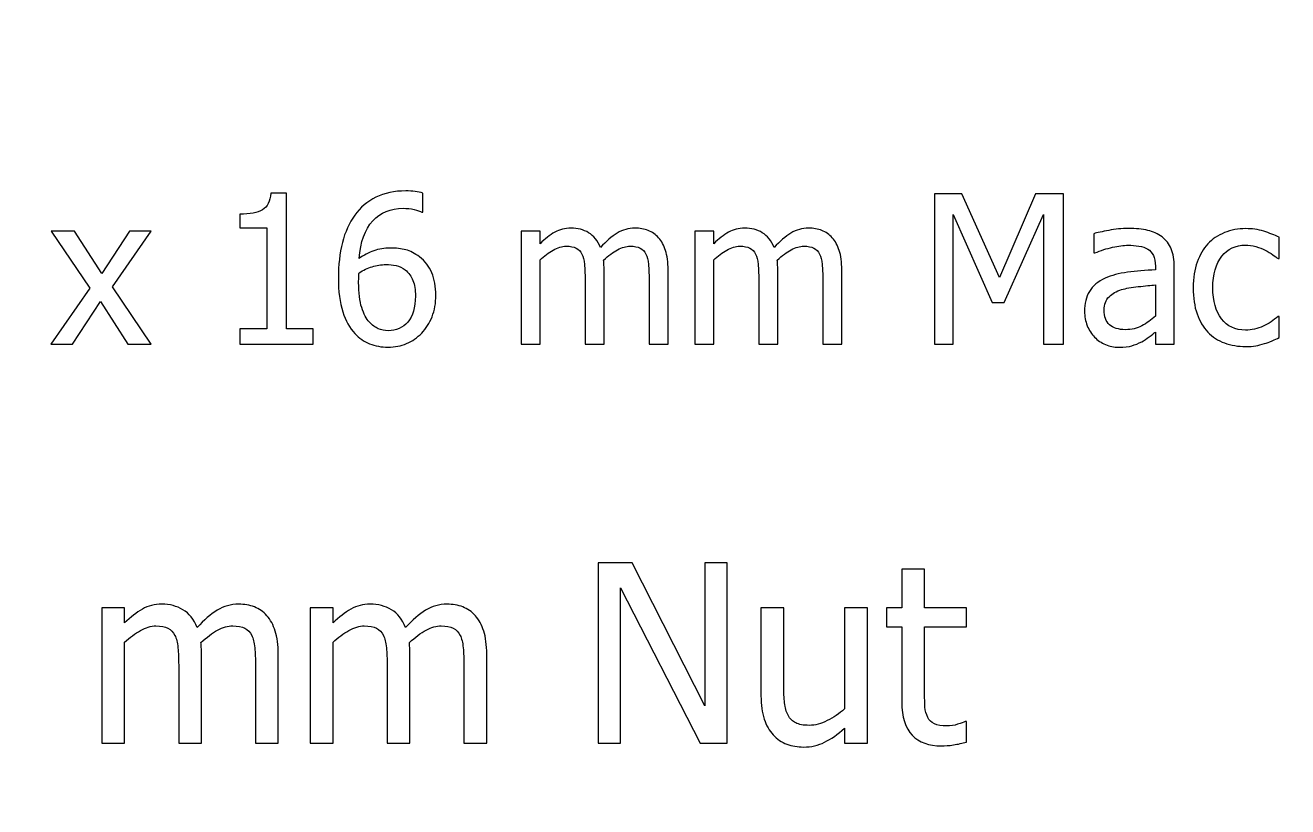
# Model space of a CAD drawing. Header units: centimetres. Extents: x -14.3 to 14.3, y -10 to 9.9.
# Drawn here: x -11.39 to -10.314, y -7.57 to -6.903 of the extents above; entities that cross this region are included whole.
import ezdxf

# ---------------------------------------------------------------- set-up
doc = ezdxf.new("R2010")
doc.units = ezdxf.units.CM
doc.header["$MEASUREMENT"] = 0
doc.layers.add('Layer 1', color=7, linetype='Continuous')

msp = doc.modelspace()

# ---------------------------------------------------------------- linework, layer by layer
at = {"layer": 'Layer 1', "color": 250, "lineweight": 70}
for points in [[(-14.3, -9), (-14.3, -9), (-14.3, 8.9), (-14.3, 8.9), (-14.3, 8.9), (-14.3, 9.45219), (-13.85219, 9.9), (-13.3, 9.9), (-13.3, 9.9), (-13.3, 9.9), (13.3, 9.9), (13.3, 9.9), (13.3, 9.9), (13.85219, 9.9), (14.3, 9.45219), (14.3, 8.9), (14.3, 8.9), (14.3, 8.9), (14.3, -9), (14.3, -9), (14.3, -9), (14.3, -9.55219), (13.85219, -10), (13.3, -10), (13.3, -10), (13.3, -10), (-13.3, -10), (-13.3, -10), (-13.3, -10), (-13.85219, -10), (-14.3, -9.55219), (-14.3, -9)], [(-4.3, -10), (-4.3, -10), (-4.3, -6), (-4.3, -6), (-4.3, -6), (-4.3, -5.44781), (-4.74781, -5), (-5.3, -5), (-5.3, -5), (-5.3, -5), (-14.3, -5), (-14.3, -5), (-14.3, -5), (-14.3, -5), (-14.3, -6), (-14.3, -6), (-14.3, -6), (-14.3, -6), (-14.3, -9), (-14.3, -9), (-14.3, -9), (-14.3, -9.55219), (-13.85219, -10), (-13.3, -10), (-13.3, -10), (-13.3, -10), (-5.3, -10), (-5.3, -10), (-5.3, -10), (-5.3, -10), (-4.3, -10), (-4.3, -10)]]:
    msp.add_open_spline(points, degree=3, knots=[0, 0, 0, 0, 0.125, 0.125, 0.125, 0.125, 0.25, 0.25, 0.25, 0.25, 0.375, 0.375, 0.375, 0.375, 0.5, 0.5, 0.5, 0.5, 0.625, 0.625, 0.625, 0.625, 0.75, 0.75, 0.75, 0.75, 0.875, 0.875, 0.875, 0.875, 1, 1, 1, 1], dxfattribs=at)
at = {"layer": 'Layer 1', "color": 250}
for points, knots in [([(-11.14483, -7.17541), (-11.14483, -7.17541), (-11.20736, -7.17541), (-11.20736, -7.17541), (-11.20736, -7.17541), (-11.20736, -7.17541), (-11.20736, -7.16233), (-11.20736, -7.16233), (-11.20736, -7.16233), (-11.20736, -7.16233), (-11.1841, -7.16233), (-11.1841, -7.16233), (-11.1841, -7.16233), (-11.1841, -7.16233), (-11.1841, -7.07634), (-11.1841, -7.07634), (-11.1841, -7.07634), (-11.1841, -7.07634), (-11.20736, -7.07634), (-11.20736, -7.07634), (-11.20736, -7.07634), (-11.20736, -7.07634), (-11.20736, -7.06464), (-11.20736, -7.06464), (-11.20736, -7.06464), (-11.19857, -7.06464), (-11.1921, -7.0634), (-11.18793, -7.0609), (-11.18793, -7.0609), (-11.18378, -7.0584), (-11.18143, -7.05367), (-11.1809, -7.04673), (-11.1809, -7.04673), (-11.1809, -7.04673), (-11.16755, -7.04673), (-11.16755, -7.04673), (-11.16755, -7.04673), (-11.16755, -7.04673), (-11.16755, -7.16233), (-11.16755, -7.16233), (-11.16755, -7.16233), (-11.16755, -7.16233), (-11.14483, -7.16233), (-11.14483, -7.16233), (-11.14483, -7.16233), (-11.14483, -7.16233), (-11.14483, -7.17541), (-11.14483, -7.17541)], [0, 0, 0, 0, 0.0833333, 0.0833333, 0.0833333, 0.0833333, 0.1666667, 0.1666667, 0.1666667, 0.1666667, 0.25, 0.25, 0.25, 0.25, 0.3333333, 0.3333333, 0.3333333, 0.3333333, 0.4166667, 0.4166667, 0.4166667, 0.4166667, 0.5, 0.5, 0.5, 0.5, 0.5833333, 0.5833333, 0.5833333, 0.5833333, 0.6666667, 0.6666667, 0.6666667, 0.6666667, 0.75, 0.75, 0.75, 0.75, 0.8333333, 0.8333333, 0.8333333, 0.8333333, 0.9166667, 0.9166667, 0.9166667, 0.9166667, 1, 1, 1, 1]), ([(-11.04002, -7.13381), (-11.04002, -7.14043), (-11.04111, -7.14651), (-11.04329, -7.15207), (-11.04329, -7.15207), (-11.04549, -7.15765), (-11.0484, -7.1623), (-11.05208, -7.16603), (-11.05208, -7.16603), (-11.05593, -7.17), (-11.06022, -7.173), (-11.06501, -7.17503), (-11.06501, -7.17503), (-11.06977, -7.17706), (-11.07501, -7.17809), (-11.08077, -7.17809), (-11.08077, -7.17809), (-11.08656, -7.17809), (-11.09182, -7.17712), (-11.09656, -7.17515), (-11.09656, -7.17515), (-11.10129, -7.17321), (-11.10549, -7.17029), (-11.10911, -7.16644), (-11.10911, -7.16644), (-11.11352, -7.1618), (-11.11699, -7.1556), (-11.11949, -7.1478), (-11.11949, -7.1478), (-11.12199, -7.14004), (-11.12322, -7.13046), (-11.12322, -7.11908), (-11.12322, -7.11908), (-11.12322, -7.10794), (-11.12207, -7.09789), (-11.11978, -7.08889), (-11.11978, -7.08889), (-11.11749, -7.07992), (-11.11396, -7.0721), (-11.10917, -7.06543), (-11.10917, -7.06543), (-11.10452, -7.05893), (-11.09853, -7.05388), (-11.09118, -7.05023), (-11.09118, -7.05023), (-11.08383, -7.04659), (-11.07533, -7.04476), (-11.06569, -7.04476), (-11.06569, -7.04476), (-11.06281, -7.04476), (-11.06016, -7.04491), (-11.05769, -7.0452), (-11.05769, -7.0452), (-11.05522, -7.04547), (-11.05302, -7.04594), (-11.05114, -7.04659), (-11.05114, -7.04659), (-11.05114, -7.04659), (-11.05114, -7.06302), (-11.05114, -7.06302), (-11.05114, -7.06302), (-11.05114, -7.06302), (-11.0519, -7.06302), (-11.0519, -7.06302), (-11.0519, -7.06302), (-11.05346, -7.06217), (-11.05569, -7.06137), (-11.05863, -7.06067), (-11.05863, -7.06067), (-11.06154, -7.05993), (-11.06469, -7.05958), (-11.06801, -7.05958), (-11.06801, -7.05958), (-11.07868, -7.05958), (-11.08732, -7.0632), (-11.09388, -7.0704), (-11.09388, -7.0704), (-11.10047, -7.0776), (-11.10435, -7.08827), (-11.10555, -7.10247), (-11.10555, -7.10247), (-11.10149, -7.09959), (-11.09729, -7.09739), (-11.093, -7.09583), (-11.093, -7.09583), (-11.08868, -7.09427), (-11.08397, -7.09351), (-11.07886, -7.09351), (-11.07886, -7.09351), (-11.07386, -7.09351), (-11.06948, -7.09401), (-11.06572, -7.09501), (-11.06572, -7.09501), (-11.06198, -7.09601), (-11.05804, -7.09803), (-11.05399, -7.10109), (-11.05399, -7.10109), (-11.04925, -7.10465), (-11.04576, -7.10915), (-11.04346, -7.11461), (-11.04346, -7.11461), (-11.04117, -7.12005), (-11.04002, -7.12646), (-11.04002, -7.13381)], [0, 0, 0, 0, 0.0384615, 0.0384615, 0.0384615, 0.0384615, 0.0769231, 0.0769231, 0.0769231, 0.0769231, 0.1153846, 0.1153846, 0.1153846, 0.1153846, 0.1538462, 0.1538462, 0.1538462, 0.1538462, 0.1923077, 0.1923077, 0.1923077, 0.1923077, 0.2307692, 0.2307692, 0.2307692, 0.2307692, 0.2692308, 0.2692308, 0.2692308, 0.2692308, 0.3076923, 0.3076923, 0.3076923, 0.3076923, 0.3461538, 0.3461538, 0.3461538, 0.3461538, 0.3846154, 0.3846154, 0.3846154, 0.3846154, 0.4230769, 0.4230769, 0.4230769, 0.4230769, 0.4615385, 0.4615385, 0.4615385, 0.4615385, 0.5, 0.5, 0.5, 0.5, 0.5384615, 0.5384615, 0.5384615, 0.5384615, 0.5769231, 0.5769231, 0.5769231, 0.5769231, 0.6153846, 0.6153846, 0.6153846, 0.6153846, 0.6538462, 0.6538462, 0.6538462, 0.6538462, 0.6923077, 0.6923077, 0.6923077, 0.6923077, 0.7307692, 0.7307692, 0.7307692, 0.7307692, 0.7692308, 0.7692308, 0.7692308, 0.7692308, 0.8076923, 0.8076923, 0.8076923, 0.8076923, 0.8461538, 0.8461538, 0.8461538, 0.8461538, 0.8846154, 0.8846154, 0.8846154, 0.8846154, 0.9230769, 0.9230769, 0.9230769, 0.9230769, 0.9615385, 0.9615385, 0.9615385, 0.9615385, 1, 1, 1, 1]), ([(-10.50483, -7.17541), (-10.50483, -7.17541), (-10.52188, -7.17541), (-10.52188, -7.17541), (-10.52188, -7.17541), (-10.52188, -7.17541), (-10.52188, -7.0649), (-10.52188, -7.0649), (-10.52188, -7.0649), (-10.52188, -7.0649), (-10.5553, -7.1401), (-10.5553, -7.1401), (-10.5553, -7.1401), (-10.5553, -7.1401), (-10.56565, -7.1401), (-10.56565, -7.1401), (-10.56565, -7.1401), (-10.56565, -7.1401), (-10.59881, -7.0649), (-10.59881, -7.0649), (-10.59881, -7.0649), (-10.59881, -7.0649), (-10.59881, -7.17541), (-10.59881, -7.17541), (-10.59881, -7.17541), (-10.59881, -7.17541), (-10.61475, -7.17541), (-10.61475, -7.17541), (-10.61475, -7.17541), (-10.61475, -7.17541), (-10.61475, -7.04717), (-10.61475, -7.04717), (-10.61475, -7.04717), (-10.61475, -7.04717), (-10.59149, -7.04717), (-10.59149, -7.04717), (-10.59149, -7.04717), (-10.59149, -7.04717), (-10.55945, -7.11858), (-10.55945, -7.11858), (-10.55945, -7.11858), (-10.55945, -7.11858), (-10.52852, -7.04717), (-10.52852, -7.04717), (-10.52852, -7.04717), (-10.52852, -7.04717), (-10.50483, -7.04717), (-10.50483, -7.04717), (-10.50483, -7.04717), (-10.50483, -7.04717), (-10.50483, -7.17541), (-10.50483, -7.17541)], [0, 0, 0, 0, 0.0769231, 0.0769231, 0.0769231, 0.0769231, 0.1538462, 0.1538462, 0.1538462, 0.1538462, 0.2307692, 0.2307692, 0.2307692, 0.2307692, 0.3076923, 0.3076923, 0.3076923, 0.3076923, 0.3846154, 0.3846154, 0.3846154, 0.3846154, 0.4615385, 0.4615385, 0.4615385, 0.4615385, 0.5384615, 0.5384615, 0.5384615, 0.5384615, 0.6153846, 0.6153846, 0.6153846, 0.6153846, 0.6923077, 0.6923077, 0.6923077, 0.6923077, 0.7692308, 0.7692308, 0.7692308, 0.7692308, 0.8461538, 0.8461538, 0.8461538, 0.8461538, 0.9230769, 0.9230769, 0.9230769, 0.9230769, 1, 1, 1, 1]), ([(-11.28279, -7.17541), (-11.28279, -7.17541), (-11.30269, -7.17541), (-11.30269, -7.17541), (-11.30269, -7.17541), (-11.30269, -7.17541), (-11.32601, -7.1391), (-11.32601, -7.1391), (-11.32601, -7.1391), (-11.32601, -7.1391), (-11.35005, -7.17541), (-11.35005, -7.17541), (-11.35005, -7.17541), (-11.35005, -7.17541), (-11.36843, -7.17541), (-11.36843, -7.17541), (-11.36843, -7.17541), (-11.36843, -7.17541), (-11.33512, -7.1277), (-11.33512, -7.1277), (-11.33512, -7.1277), (-11.33512, -7.1277), (-11.36807, -7.07922), (-11.36807, -7.07922), (-11.36807, -7.07922), (-11.36807, -7.07922), (-11.34817, -7.07922), (-11.34817, -7.07922), (-11.34817, -7.07922), (-11.34817, -7.07922), (-11.32498, -7.11517), (-11.32498, -7.11517), (-11.32498, -7.11517), (-11.32498, -7.11517), (-11.30125, -7.07922), (-11.30125, -7.07922), (-11.30125, -7.07922), (-11.30125, -7.07922), (-11.28279, -7.07922), (-11.28279, -7.07922), (-11.28279, -7.07922), (-11.28279, -7.07922), (-11.31595, -7.12664), (-11.31595, -7.12664), (-11.31595, -7.12664), (-11.31595, -7.12664), (-11.28279, -7.17541), (-11.28279, -7.17541)], [0, 0, 0, 0, 0.0833333, 0.0833333, 0.0833333, 0.0833333, 0.1666667, 0.1666667, 0.1666667, 0.1666667, 0.25, 0.25, 0.25, 0.25, 0.3333333, 0.3333333, 0.3333333, 0.3333333, 0.4166667, 0.4166667, 0.4166667, 0.4166667, 0.5, 0.5, 0.5, 0.5, 0.5833333, 0.5833333, 0.5833333, 0.5833333, 0.6666667, 0.6666667, 0.6666667, 0.6666667, 0.75, 0.75, 0.75, 0.75, 0.8333333, 0.8333333, 0.8333333, 0.8333333, 0.9166667, 0.9166667, 0.9166667, 0.9166667, 1, 1, 1, 1]), ([(-10.85822, -7.17541), (-10.85822, -7.17541), (-10.85822, -7.11976), (-10.85822, -7.11976), (-10.85822, -7.11976), (-10.85822, -7.11535), (-10.8584, -7.11126), (-10.85875, -7.1075), (-10.85875, -7.1075), (-10.85908, -7.10374), (-10.85981, -7.1008), (-10.8609, -7.09868), (-10.8609, -7.09868), (-10.86205, -7.09636), (-10.86366, -7.09468), (-10.86581, -7.09359), (-10.86581, -7.09359), (-10.86793, -7.09251), (-10.87081, -7.09195), (-10.87442, -7.09195), (-10.87442, -7.09195), (-10.87775, -7.09195), (-10.8813, -7.09298), (-10.88512, -7.09501), (-10.88512, -7.09501), (-10.88895, -7.09706), (-10.89289, -7.1), (-10.89697, -7.10385), (-10.89697, -7.10385), (-10.89691, -7.10482), (-10.89682, -7.10597), (-10.89674, -7.10732), (-10.89674, -7.10732), (-10.89665, -7.10868), (-10.89662, -7.11026), (-10.89662, -7.11212), (-10.89662, -7.11212), (-10.89662, -7.11212), (-10.89662, -7.17541), (-10.89662, -7.17541), (-10.89662, -7.17541), (-10.89662, -7.17541), (-10.91282, -7.17541), (-10.91282, -7.17541), (-10.91282, -7.17541), (-10.91282, -7.17541), (-10.91282, -7.11976), (-10.91282, -7.11976), (-10.91282, -7.11976), (-10.91282, -7.11535), (-10.91299, -7.11126), (-10.91335, -7.1075), (-10.91335, -7.1075), (-10.91367, -7.10374), (-10.9144, -7.1008), (-10.91549, -7.09868), (-10.91549, -7.09868), (-10.91664, -7.09636), (-10.91826, -7.09468), (-10.9204, -7.09359), (-10.9204, -7.09359), (-10.92252, -7.09251), (-10.9254, -7.09195), (-10.92902, -7.09195), (-10.92902, -7.09195), (-10.93251, -7.09195), (-10.93619, -7.09304), (-10.94001, -7.09521), (-10.94001, -7.09521), (-10.94386, -7.09742), (-10.9476, -7.10021), (-10.95121, -7.10359), (-10.95121, -7.10359), (-10.95121, -7.10359), (-10.95121, -7.17541), (-10.95121, -7.17541), (-10.95121, -7.17541), (-10.95121, -7.17541), (-10.96741, -7.17541), (-10.96741, -7.17541), (-10.96741, -7.17541), (-10.96741, -7.17541), (-10.96741, -7.07922), (-10.96741, -7.07922), (-10.96741, -7.07922), (-10.96741, -7.07922), (-10.95121, -7.07922), (-10.95121, -7.07922), (-10.95121, -7.07922), (-10.95121, -7.07922), (-10.95121, -7.08989), (-10.95121, -7.08989), (-10.95121, -7.08989), (-10.94695, -7.08566), (-10.94274, -7.08236), (-10.9386, -7.08004), (-10.9386, -7.08004), (-10.93443, -7.07772), (-10.92987, -7.07654), (-10.92487, -7.07654), (-10.92487, -7.07654), (-10.91917, -7.07654), (-10.91414, -7.07784), (-10.90976, -7.08042), (-10.90976, -7.08042), (-10.90535, -7.08301), (-10.90203, -7.08724), (-10.89971, -7.09315), (-10.89971, -7.09315), (-10.89483, -7.08771), (-10.89006, -7.08357), (-10.88542, -7.08078), (-10.88542, -7.08078), (-10.88077, -7.07795), (-10.87572, -7.07654), (-10.87028, -7.07654), (-10.87028, -7.07654), (-10.86613, -7.07654), (-10.86237, -7.07719), (-10.85899, -7.07848), (-10.85899, -7.07848), (-10.85561, -7.07978), (-10.85264, -7.08186), (-10.85011, -7.08472), (-10.85011, -7.08472), (-10.84752, -7.08766), (-10.84555, -7.0913), (-10.84414, -7.09565), (-10.84414, -7.09565), (-10.84273, -7.10003), (-10.84203, -7.1055), (-10.84203, -7.11212), (-10.84203, -7.11212), (-10.84203, -7.11212), (-10.84203, -7.17541), (-10.84203, -7.17541), (-10.84203, -7.17541), (-10.84203, -7.17541), (-10.85822, -7.17541), (-10.85822, -7.17541)], [0, 0, 0, 0, 0.0285714, 0.0285714, 0.0285714, 0.0285714, 0.0571429, 0.0571429, 0.0571429, 0.0571429, 0.0857143, 0.0857143, 0.0857143, 0.0857143, 0.1142857, 0.1142857, 0.1142857, 0.1142857, 0.1428571, 0.1428571, 0.1428571, 0.1428571, 0.1714286, 0.1714286, 0.1714286, 0.1714286, 0.2, 0.2, 0.2, 0.2, 0.2285714, 0.2285714, 0.2285714, 0.2285714, 0.2571429, 0.2571429, 0.2571429, 0.2571429, 0.2857143, 0.2857143, 0.2857143, 0.2857143, 0.3142857, 0.3142857, 0.3142857, 0.3142857, 0.3428571, 0.3428571, 0.3428571, 0.3428571, 0.3714286, 0.3714286, 0.3714286, 0.3714286, 0.4, 0.4, 0.4, 0.4, 0.4285714, 0.4285714, 0.4285714, 0.4285714, 0.4571429, 0.4571429, 0.4571429, 0.4571429, 0.4857143, 0.4857143, 0.4857143, 0.4857143, 0.5142857, 0.5142857, 0.5142857, 0.5142857, 0.5428571, 0.5428571, 0.5428571, 0.5428571, 0.5714286, 0.5714286, 0.5714286, 0.5714286, 0.6, 0.6, 0.6, 0.6, 0.6285714, 0.6285714, 0.6285714, 0.6285714, 0.6571429, 0.6571429, 0.6571429, 0.6571429, 0.6857143, 0.6857143, 0.6857143, 0.6857143, 0.7142857, 0.7142857, 0.7142857, 0.7142857, 0.7428571, 0.7428571, 0.7428571, 0.7428571, 0.7714286, 0.7714286, 0.7714286, 0.7714286, 0.8, 0.8, 0.8, 0.8, 0.8285714, 0.8285714, 0.8285714, 0.8285714, 0.8571429, 0.8571429, 0.8571429, 0.8571429, 0.8857143, 0.8857143, 0.8857143, 0.8857143, 0.9142857, 0.9142857, 0.9142857, 0.9142857, 0.9428571, 0.9428571, 0.9428571, 0.9428571, 0.9714286, 0.9714286, 0.9714286, 0.9714286, 1, 1, 1, 1]), ([(-10.71008, -7.17541), (-10.71008, -7.17541), (-10.71008, -7.11976), (-10.71008, -7.11976), (-10.71008, -7.11976), (-10.71008, -7.11535), (-10.71026, -7.11126), (-10.71061, -7.1075), (-10.71061, -7.1075), (-10.71094, -7.10374), (-10.71167, -7.1008), (-10.71276, -7.09868), (-10.71276, -7.09868), (-10.71391, -7.09636), (-10.71552, -7.09468), (-10.71767, -7.09359), (-10.71767, -7.09359), (-10.71979, -7.09251), (-10.72267, -7.09195), (-10.72628, -7.09195), (-10.72628, -7.09195), (-10.72961, -7.09195), (-10.73316, -7.09298), (-10.73698, -7.09501), (-10.73698, -7.09501), (-10.74081, -7.09706), (-10.74475, -7.1), (-10.74883, -7.10385), (-10.74883, -7.10385), (-10.74877, -7.10482), (-10.74868, -7.10597), (-10.7486, -7.10732), (-10.7486, -7.10732), (-10.74851, -7.10868), (-10.74848, -7.11026), (-10.74848, -7.11212), (-10.74848, -7.11212), (-10.74848, -7.11212), (-10.74848, -7.17541), (-10.74848, -7.17541), (-10.74848, -7.17541), (-10.74848, -7.17541), (-10.76468, -7.17541), (-10.76468, -7.17541), (-10.76468, -7.17541), (-10.76468, -7.17541), (-10.76468, -7.11976), (-10.76468, -7.11976), (-10.76468, -7.11976), (-10.76468, -7.11535), (-10.76485, -7.11126), (-10.76521, -7.1075), (-10.76521, -7.1075), (-10.76553, -7.10374), (-10.76626, -7.1008), (-10.76735, -7.09868), (-10.76735, -7.09868), (-10.7685, -7.09636), (-10.77012, -7.09468), (-10.77226, -7.09359), (-10.77226, -7.09359), (-10.77438, -7.09251), (-10.77726, -7.09195), (-10.78088, -7.09195), (-10.78088, -7.09195), (-10.78437, -7.09195), (-10.78805, -7.09304), (-10.79187, -7.09521), (-10.79187, -7.09521), (-10.79572, -7.09742), (-10.79946, -7.10021), (-10.80307, -7.10359), (-10.80307, -7.10359), (-10.80307, -7.10359), (-10.80307, -7.17541), (-10.80307, -7.17541), (-10.80307, -7.17541), (-10.80307, -7.17541), (-10.81927, -7.17541), (-10.81927, -7.17541), (-10.81927, -7.17541), (-10.81927, -7.17541), (-10.81927, -7.07922), (-10.81927, -7.07922), (-10.81927, -7.07922), (-10.81927, -7.07922), (-10.80307, -7.07922), (-10.80307, -7.07922), (-10.80307, -7.07922), (-10.80307, -7.07922), (-10.80307, -7.08989), (-10.80307, -7.08989), (-10.80307, -7.08989), (-10.79881, -7.08566), (-10.7946, -7.08236), (-10.79046, -7.08004), (-10.79046, -7.08004), (-10.78629, -7.07772), (-10.78173, -7.07654), (-10.77673, -7.07654), (-10.77673, -7.07654), (-10.77103, -7.07654), (-10.766, -7.07784), (-10.76162, -7.08042), (-10.76162, -7.08042), (-10.75721, -7.08301), (-10.75389, -7.08724), (-10.75157, -7.09315), (-10.75157, -7.09315), (-10.74669, -7.08771), (-10.74192, -7.08357), (-10.73728, -7.08078), (-10.73728, -7.08078), (-10.73263, -7.07795), (-10.72758, -7.07654), (-10.72214, -7.07654), (-10.72214, -7.07654), (-10.71799, -7.07654), (-10.71423, -7.07719), (-10.71085, -7.07848), (-10.71085, -7.07848), (-10.70747, -7.07978), (-10.7045, -7.08186), (-10.70197, -7.08472), (-10.70197, -7.08472), (-10.69938, -7.08766), (-10.69741, -7.0913), (-10.696, -7.09565), (-10.696, -7.09565), (-10.69459, -7.10003), (-10.69389, -7.1055), (-10.69389, -7.11212), (-10.69389, -7.11212), (-10.69389, -7.11212), (-10.69389, -7.17541), (-10.69389, -7.17541), (-10.69389, -7.17541), (-10.69389, -7.17541), (-10.71008, -7.17541), (-10.71008, -7.17541)], [0, 0, 0, 0, 0.0285714, 0.0285714, 0.0285714, 0.0285714, 0.0571429, 0.0571429, 0.0571429, 0.0571429, 0.0857143, 0.0857143, 0.0857143, 0.0857143, 0.1142857, 0.1142857, 0.1142857, 0.1142857, 0.1428571, 0.1428571, 0.1428571, 0.1428571, 0.1714286, 0.1714286, 0.1714286, 0.1714286, 0.2, 0.2, 0.2, 0.2, 0.2285714, 0.2285714, 0.2285714, 0.2285714, 0.2571429, 0.2571429, 0.2571429, 0.2571429, 0.2857143, 0.2857143, 0.2857143, 0.2857143, 0.3142857, 0.3142857, 0.3142857, 0.3142857, 0.3428571, 0.3428571, 0.3428571, 0.3428571, 0.3714286, 0.3714286, 0.3714286, 0.3714286, 0.4, 0.4, 0.4, 0.4, 0.4285714, 0.4285714, 0.4285714, 0.4285714, 0.4571429, 0.4571429, 0.4571429, 0.4571429, 0.4857143, 0.4857143, 0.4857143, 0.4857143, 0.5142857, 0.5142857, 0.5142857, 0.5142857, 0.5428571, 0.5428571, 0.5428571, 0.5428571, 0.5714286, 0.5714286, 0.5714286, 0.5714286, 0.6, 0.6, 0.6, 0.6, 0.6285714, 0.6285714, 0.6285714, 0.6285714, 0.6571429, 0.6571429, 0.6571429, 0.6571429, 0.6857143, 0.6857143, 0.6857143, 0.6857143, 0.7142857, 0.7142857, 0.7142857, 0.7142857, 0.7428571, 0.7428571, 0.7428571, 0.7428571, 0.7714286, 0.7714286, 0.7714286, 0.7714286, 0.8, 0.8, 0.8, 0.8, 0.8285714, 0.8285714, 0.8285714, 0.8285714, 0.8571429, 0.8571429, 0.8571429, 0.8571429, 0.8857143, 0.8857143, 0.8857143, 0.8857143, 0.9142857, 0.9142857, 0.9142857, 0.9142857, 0.9428571, 0.9428571, 0.9428571, 0.9428571, 0.9714286, 0.9714286, 0.9714286, 0.9714286, 1, 1, 1, 1]), ([(-10.42639, -7.16518), (-10.42771, -7.16615), (-10.42948, -7.1675), (-10.43168, -7.16927), (-10.43168, -7.16927), (-10.43389, -7.171), (-10.43603, -7.17241), (-10.43809, -7.17344), (-10.43809, -7.17344), (-10.44097, -7.17494), (-10.44373, -7.17609), (-10.44641, -7.17688), (-10.44641, -7.17688), (-10.44908, -7.17767), (-10.45282, -7.17809), (-10.45764, -7.17809), (-10.45764, -7.17809), (-10.46161, -7.17809), (-10.46537, -7.17735), (-10.46893, -7.17585), (-10.46893, -7.17585), (-10.47249, -7.17435), (-10.4756, -7.17226), (-10.47831, -7.16956), (-10.47831, -7.16956), (-10.48089, -7.16691), (-10.48295, -7.16365), (-10.48451, -7.15977), (-10.48451, -7.15977), (-10.48607, -7.15589), (-10.48683, -7.1518), (-10.48683, -7.14751), (-10.48683, -7.14751), (-10.48683, -7.14084), (-10.48542, -7.13516), (-10.4826, -7.13049), (-10.4826, -7.13049), (-10.47981, -7.12579), (-10.47534, -7.12208), (-10.46928, -7.11932), (-10.46928, -7.11932), (-10.46387, -7.11685), (-10.45749, -7.11514), (-10.45014, -7.1142), (-10.45014, -7.1142), (-10.44279, -7.11326), (-10.43489, -7.11256), (-10.42639, -7.11209), (-10.42639, -7.11209), (-10.42639, -7.11209), (-10.42639, -7.109), (-10.42639, -7.109), (-10.42639, -7.109), (-10.42639, -7.10521), (-10.42698, -7.10215), (-10.42812, -7.0998), (-10.42812, -7.0998), (-10.42927, -7.09748), (-10.43086, -7.09568), (-10.43295, -7.09442), (-10.43295, -7.09442), (-10.435, -7.09309), (-10.43753, -7.09224), (-10.4405, -7.0918), (-10.4405, -7.0918), (-10.4435, -7.09136), (-10.44656, -7.09115), (-10.4497, -7.09115), (-10.4497, -7.09115), (-10.45344, -7.09115), (-10.45785, -7.09171), (-10.46287, -7.09283), (-10.46287, -7.09283), (-10.46793, -7.09395), (-10.47299, -7.09559), (-10.47804, -7.09771), (-10.47804, -7.09771), (-10.47804, -7.09771), (-10.47898, -7.09771), (-10.47898, -7.09771), (-10.47898, -7.09771), (-10.47898, -7.09771), (-10.47898, -7.08125), (-10.47898, -7.08125), (-10.47898, -7.08125), (-10.47598, -7.08039), (-10.47172, -7.07945), (-10.46617, -7.07842), (-10.46617, -7.07842), (-10.46058, -7.0774), (-10.45508, -7.07687), (-10.44961, -7.07687), (-10.44961, -7.07687), (-10.44303, -7.07687), (-10.43744, -7.0774), (-10.43292, -7.07842), (-10.43292, -7.07842), (-10.42839, -7.07945), (-10.4243, -7.08131), (-10.42069, -7.08401), (-10.42069, -7.08401), (-10.41719, -7.08666), (-10.41457, -7.09007), (-10.41287, -7.09427), (-10.41287, -7.09427), (-10.41113, -7.09845), (-10.41028, -7.10356), (-10.41028, -7.10959), (-10.41028, -7.10959), (-10.41028, -7.10959), (-10.41028, -7.17541), (-10.41028, -7.17541), (-10.41028, -7.17541), (-10.41028, -7.17541), (-10.42639, -7.17541), (-10.42639, -7.17541), (-10.42639, -7.17541), (-10.42639, -7.17541), (-10.42639, -7.16518), (-10.42639, -7.16518)], [0, 0, 0, 0, 0.0333333, 0.0333333, 0.0333333, 0.0333333, 0.0666667, 0.0666667, 0.0666667, 0.0666667, 0.1, 0.1, 0.1, 0.1, 0.1333333, 0.1333333, 0.1333333, 0.1333333, 0.1666667, 0.1666667, 0.1666667, 0.1666667, 0.2, 0.2, 0.2, 0.2, 0.2333333, 0.2333333, 0.2333333, 0.2333333, 0.2666667, 0.2666667, 0.2666667, 0.2666667, 0.3, 0.3, 0.3, 0.3, 0.3333333, 0.3333333, 0.3333333, 0.3333333, 0.3666667, 0.3666667, 0.3666667, 0.3666667, 0.4, 0.4, 0.4, 0.4, 0.4333333, 0.4333333, 0.4333333, 0.4333333, 0.4666667, 0.4666667, 0.4666667, 0.4666667, 0.5, 0.5, 0.5, 0.5, 0.5333333, 0.5333333, 0.5333333, 0.5333333, 0.5666667, 0.5666667, 0.5666667, 0.5666667, 0.6, 0.6, 0.6, 0.6, 0.6333333, 0.6333333, 0.6333333, 0.6333333, 0.6666667, 0.6666667, 0.6666667, 0.6666667, 0.7, 0.7, 0.7, 0.7, 0.7333333, 0.7333333, 0.7333333, 0.7333333, 0.7666667, 0.7666667, 0.7666667, 0.7666667, 0.8, 0.8, 0.8, 0.8, 0.8333333, 0.8333333, 0.8333333, 0.8333333, 0.8666667, 0.8666667, 0.8666667, 0.8666667, 0.9, 0.9, 0.9, 0.9, 0.9333333, 0.9333333, 0.9333333, 0.9333333, 0.9666667, 0.9666667, 0.9666667, 0.9666667, 1, 1, 1, 1]), ([(-10.3493, -7.17756), (-10.35589, -7.17756), (-10.36194, -7.17653), (-10.36747, -7.1745), (-10.36747, -7.1745), (-10.37297, -7.17247), (-10.3777, -7.16938), (-10.38167, -7.16524), (-10.38167, -7.16524), (-10.38564, -7.16109), (-10.3887, -7.15589), (-10.3909, -7.1496), (-10.3909, -7.1496), (-10.39308, -7.14331), (-10.39416, -7.13593), (-10.39416, -7.12743), (-10.39416, -7.12743), (-10.39416, -7.11899), (-10.39302, -7.1117), (-10.39075, -7.10556), (-10.39075, -7.10556), (-10.38849, -7.09942), (-10.38546, -7.09424), (-10.38167, -7.09004), (-10.38167, -7.09004), (-10.37788, -7.08586), (-10.37317, -7.08263), (-10.3675, -7.08037), (-10.3675, -7.08037), (-10.36186, -7.0781), (-10.35577, -7.07695), (-10.3493, -7.07695), (-10.3493, -7.07695), (-10.34401, -7.07695), (-10.33892, -7.07769), (-10.33402, -7.07919), (-10.33402, -7.07919), (-10.32911, -7.08069), (-10.32473, -7.08242), (-10.32087, -7.08436), (-10.32087, -7.08436), (-10.32087, -7.08436), (-10.32087, -7.10253), (-10.32087, -7.10253), (-10.32087, -7.10253), (-10.32087, -7.10253), (-10.32181, -7.10253), (-10.32181, -7.10253), (-10.32181, -7.10253), (-10.32296, -7.10156), (-10.32446, -7.10044), (-10.32625, -7.09918), (-10.32625, -7.09918), (-10.32808, -7.09792), (-10.33025, -7.09662), (-10.33284, -7.0953), (-10.33284, -7.0953), (-10.33507, -7.09415), (-10.33772, -7.09315), (-10.34078, -7.0923), (-10.34078, -7.0923), (-10.3438, -7.09145), (-10.34674, -7.09101), (-10.34957, -7.09101), (-10.34957, -7.09101), (-10.35795, -7.09101), (-10.36468, -7.09418), (-10.36976, -7.10053), (-10.36976, -7.10053), (-10.37485, -7.10685), (-10.37738, -7.11582), (-10.37738, -7.12743), (-10.37738, -7.12743), (-10.37738, -7.13878), (-10.37491, -7.14766), (-10.37, -7.15398), (-10.37, -7.15398), (-10.36509, -7.16033), (-10.3583, -7.1635), (-10.34957, -7.1635), (-10.34957, -7.1635), (-10.34428, -7.1635), (-10.33925, -7.16242), (-10.33449, -7.16024), (-10.33449, -7.16024), (-10.32972, -7.15806), (-10.32549, -7.15524), (-10.32181, -7.1518), (-10.32181, -7.1518), (-10.32181, -7.1518), (-10.32087, -7.1518), (-10.32087, -7.1518), (-10.32087, -7.1518), (-10.32087, -7.1518), (-10.32087, -7.16997), (-10.32087, -7.16997), (-10.32087, -7.16997), (-10.32249, -7.17074), (-10.32449, -7.17162), (-10.3269, -7.17268), (-10.3269, -7.17268), (-10.32931, -7.17376), (-10.33149, -7.17453), (-10.33346, -7.17506), (-10.33346, -7.17506), (-10.33619, -7.17585), (-10.33866, -7.17647), (-10.34086, -7.17691), (-10.34086, -7.17691), (-10.34304, -7.17735), (-10.34586, -7.17756), (-10.3493, -7.17756)], [0, 0, 0, 0, 0.0357143, 0.0357143, 0.0357143, 0.0357143, 0.0714286, 0.0714286, 0.0714286, 0.0714286, 0.1071429, 0.1071429, 0.1071429, 0.1071429, 0.1428571, 0.1428571, 0.1428571, 0.1428571, 0.1785714, 0.1785714, 0.1785714, 0.1785714, 0.2142857, 0.2142857, 0.2142857, 0.2142857, 0.25, 0.25, 0.25, 0.25, 0.2857143, 0.2857143, 0.2857143, 0.2857143, 0.3214286, 0.3214286, 0.3214286, 0.3214286, 0.3571429, 0.3571429, 0.3571429, 0.3571429, 0.3928571, 0.3928571, 0.3928571, 0.3928571, 0.4285714, 0.4285714, 0.4285714, 0.4285714, 0.4642857, 0.4642857, 0.4642857, 0.4642857, 0.5, 0.5, 0.5, 0.5, 0.5357143, 0.5357143, 0.5357143, 0.5357143, 0.5714286, 0.5714286, 0.5714286, 0.5714286, 0.6071429, 0.6071429, 0.6071429, 0.6071429, 0.6428571, 0.6428571, 0.6428571, 0.6428571, 0.6785714, 0.6785714, 0.6785714, 0.6785714, 0.7142857, 0.7142857, 0.7142857, 0.7142857, 0.75, 0.75, 0.75, 0.75, 0.7857143, 0.7857143, 0.7857143, 0.7857143, 0.8214286, 0.8214286, 0.8214286, 0.8214286, 0.8571429, 0.8571429, 0.8571429, 0.8571429, 0.8928571, 0.8928571, 0.8928571, 0.8928571, 0.9285714, 0.9285714, 0.9285714, 0.9285714, 0.9642857, 0.9642857, 0.9642857, 0.9642857, 1, 1, 1, 1]), ([(-11.05751, -7.13449), (-11.05751, -7.1292), (-11.05819, -7.12479), (-11.05957, -7.12123), (-11.05957, -7.12123), (-11.06095, -7.11767), (-11.06319, -7.11461), (-11.0663, -7.11209), (-11.0663, -7.11209), (-11.06854, -7.11026), (-11.07107, -7.10906), (-11.07392, -7.10847), (-11.07392, -7.10847), (-11.07677, -7.10791), (-11.07968, -7.10762), (-11.08265, -7.10762), (-11.08265, -7.10762), (-11.08668, -7.10762), (-11.09059, -7.10823), (-11.09438, -7.10944), (-11.09438, -7.10944), (-11.09814, -7.11065), (-11.10188, -7.11238), (-11.10555, -7.11467), (-11.10555, -7.11467), (-11.10567, -7.11594), (-11.10576, -7.11717), (-11.10582, -7.11835), (-11.10582, -7.11835), (-11.10587, -7.11952), (-11.1059, -7.12099), (-11.1059, -7.12279), (-11.1059, -7.12279), (-11.1059, -7.13167), (-11.10502, -7.13887), (-11.10329, -7.14431), (-11.10329, -7.14431), (-11.10152, -7.14977), (-11.09935, -7.15389), (-11.09679, -7.15671), (-11.09679, -7.15671), (-11.09432, -7.15942), (-11.09176, -7.1613), (-11.08915, -7.16239), (-11.08915, -7.16239), (-11.08653, -7.16347), (-11.08371, -7.16403), (-11.08068, -7.16403), (-11.08068, -7.16403), (-11.0738, -7.16403), (-11.06822, -7.16156), (-11.06392, -7.15662), (-11.06392, -7.15662), (-11.05966, -7.15169), (-11.05751, -7.14431), (-11.05751, -7.13449)], [0, 0, 0, 0, 0.0714286, 0.0714286, 0.0714286, 0.0714286, 0.1428571, 0.1428571, 0.1428571, 0.1428571, 0.2142857, 0.2142857, 0.2142857, 0.2142857, 0.2857143, 0.2857143, 0.2857143, 0.2857143, 0.3571429, 0.3571429, 0.3571429, 0.3571429, 0.4285714, 0.4285714, 0.4285714, 0.4285714, 0.5, 0.5, 0.5, 0.5, 0.5714286, 0.5714286, 0.5714286, 0.5714286, 0.6428571, 0.6428571, 0.6428571, 0.6428571, 0.7142857, 0.7142857, 0.7142857, 0.7142857, 0.7857143, 0.7857143, 0.7857143, 0.7857143, 0.8571429, 0.8571429, 0.8571429, 0.8571429, 0.9285714, 0.9285714, 0.9285714, 0.9285714, 1, 1, 1, 1]), ([(-10.42639, -7.15171), (-10.42639, -7.15171), (-10.42639, -7.12499), (-10.42639, -7.12499), (-10.42639, -7.12499), (-10.43024, -7.12534), (-10.43509, -7.12582), (-10.44097, -7.1264), (-10.44097, -7.1264), (-10.44688, -7.12702), (-10.45161, -7.12787), (-10.45523, -7.12896), (-10.45523, -7.12896), (-10.45955, -7.13028), (-10.46311, -7.13231), (-10.4659, -7.13505), (-10.4659, -7.13505), (-10.46872, -7.13775), (-10.47013, -7.14157), (-10.47013, -7.14645), (-10.47013, -7.14645), (-10.47013, -7.15198), (-10.46858, -7.15615), (-10.46549, -7.15895), (-10.46549, -7.15895), (-10.46237, -7.16177), (-10.45785, -7.16318), (-10.45188, -7.16318), (-10.45188, -7.16318), (-10.44676, -7.16318), (-10.44215, -7.16206), (-10.438, -7.15986), (-10.438, -7.15986), (-10.43389, -7.15765), (-10.43001, -7.15495), (-10.42639, -7.15171)], [0, 0, 0, 0, 0.1111111, 0.1111111, 0.1111111, 0.1111111, 0.2222222, 0.2222222, 0.2222222, 0.2222222, 0.3333333, 0.3333333, 0.3333333, 0.3333333, 0.4444444, 0.4444444, 0.4444444, 0.4444444, 0.5555556, 0.5555556, 0.5555556, 0.5555556, 0.6666667, 0.6666667, 0.6666667, 0.6666667, 0.7777778, 0.7777778, 0.7777778, 0.7777778, 0.8888889, 0.8888889, 0.8888889, 0.8888889, 1, 1, 1, 1]), ([(-10.7916, -7.51605), (-10.7916, -7.51605), (-10.81453, -7.51605), (-10.81453, -7.51605), (-10.81453, -7.51605), (-10.81453, -7.51605), (-10.88259, -7.38337), (-10.88259, -7.38337), (-10.88259, -7.38337), (-10.88259, -7.38337), (-10.88259, -7.51605), (-10.88259, -7.51605), (-10.88259, -7.51605), (-10.88259, -7.51605), (-10.90171, -7.51605), (-10.90171, -7.51605), (-10.90171, -7.51605), (-10.90171, -7.51605), (-10.90171, -7.36217), (-10.90171, -7.36217), (-10.90171, -7.36217), (-10.90171, -7.36217), (-10.87267, -7.36217), (-10.87267, -7.36217), (-10.87267, -7.36217), (-10.87267, -7.36217), (-10.81072, -7.48402), (-10.81072, -7.48402), (-10.81072, -7.48402), (-10.81072, -7.48402), (-10.81072, -7.36217), (-10.81072, -7.36217), (-10.81072, -7.36217), (-10.81072, -7.36217), (-10.7916, -7.36217), (-10.7916, -7.36217), (-10.7916, -7.36217), (-10.7916, -7.36217), (-10.7916, -7.51605), (-10.7916, -7.51605)], [0, 0, 0, 0, 0.1, 0.1, 0.1, 0.1, 0.2, 0.2, 0.2, 0.2, 0.3, 0.3, 0.3, 0.3, 0.4, 0.4, 0.4, 0.4, 0.5, 0.5, 0.5, 0.5, 0.6, 0.6, 0.6, 0.6, 0.7, 0.7, 0.7, 0.7, 0.8, 0.8, 0.8, 0.8, 0.9, 0.9, 0.9, 0.9, 1, 1, 1, 1]), ([(-10.60897, -7.51831), (-10.61959, -7.51831), (-10.62784, -7.51531), (-10.63377, -7.50928), (-10.63377, -7.50928), (-10.6397, -7.50324), (-10.64266, -7.49372), (-10.64266, -7.4807), (-10.64266, -7.4807), (-10.64266, -7.4807), (-10.64266, -7.41674), (-10.64266, -7.41674), (-10.64266, -7.41674), (-10.64266, -7.41674), (-10.65578, -7.41674), (-10.65578, -7.41674), (-10.65578, -7.41674), (-10.65578, -7.41674), (-10.65578, -7.40062), (-10.65578, -7.40062), (-10.65578, -7.40062), (-10.65578, -7.40062), (-10.64266, -7.40062), (-10.64266, -7.40062), (-10.64266, -7.40062), (-10.64266, -7.40062), (-10.64266, -7.36746), (-10.64266, -7.36746), (-10.64266, -7.36746), (-10.64266, -7.36746), (-10.62322, -7.36746), (-10.62322, -7.36746), (-10.62322, -7.36746), (-10.62322, -7.36746), (-10.62322, -7.40062), (-10.62322, -7.40062), (-10.62322, -7.40062), (-10.62322, -7.40062), (-10.58748, -7.40062), (-10.58748, -7.40062), (-10.58748, -7.40062), (-10.58748, -7.40062), (-10.58748, -7.41674), (-10.58748, -7.41674), (-10.58748, -7.41674), (-10.58748, -7.41674), (-10.62322, -7.41674), (-10.62322, -7.41674), (-10.62322, -7.41674), (-10.62322, -7.41674), (-10.62322, -7.4716), (-10.62322, -7.4716), (-10.62322, -7.4716), (-10.62322, -7.47746), (-10.62312, -7.48197), (-10.6229, -7.48515), (-10.6229, -7.48515), (-10.62269, -7.48832), (-10.62192, -7.49128), (-10.62054, -7.49404), (-10.62054, -7.49404), (-10.61938, -7.49644), (-10.61747, -7.49827), (-10.61486, -7.49947), (-10.61486, -7.49947), (-10.61225, -7.50067), (-10.60869, -7.50127), (-10.60421, -7.50127), (-10.60421, -7.50127), (-10.60107, -7.50127), (-10.598, -7.50081), (-10.59503, -7.49989), (-10.59503, -7.49989), (-10.59207, -7.49894), (-10.58992, -7.49816), (-10.58861, -7.49756), (-10.58861, -7.49756), (-10.58861, -7.49756), (-10.58748, -7.49756), (-10.58748, -7.49756), (-10.58748, -7.49756), (-10.58748, -7.49756), (-10.58748, -7.51499), (-10.58748, -7.51499), (-10.58748, -7.51499), (-10.59112, -7.51605), (-10.59482, -7.51686), (-10.5986, -7.51743), (-10.5986, -7.51743), (-10.60234, -7.51803), (-10.60579, -7.51831), (-10.60897, -7.51831)], [0, 0, 0, 0, 0.0434783, 0.0434783, 0.0434783, 0.0434783, 0.0869565, 0.0869565, 0.0869565, 0.0869565, 0.1304348, 0.1304348, 0.1304348, 0.1304348, 0.173913, 0.173913, 0.173913, 0.173913, 0.2173913, 0.2173913, 0.2173913, 0.2173913, 0.2608696, 0.2608696, 0.2608696, 0.2608696, 0.3043478, 0.3043478, 0.3043478, 0.3043478, 0.3478261, 0.3478261, 0.3478261, 0.3478261, 0.3913043, 0.3913043, 0.3913043, 0.3913043, 0.4347826, 0.4347826, 0.4347826, 0.4347826, 0.4782609, 0.4782609, 0.4782609, 0.4782609, 0.5217391, 0.5217391, 0.5217391, 0.5217391, 0.5652174, 0.5652174, 0.5652174, 0.5652174, 0.6086957, 0.6086957, 0.6086957, 0.6086957, 0.6521739, 0.6521739, 0.6521739, 0.6521739, 0.6956522, 0.6956522, 0.6956522, 0.6956522, 0.7391304, 0.7391304, 0.7391304, 0.7391304, 0.7826087, 0.7826087, 0.7826087, 0.7826087, 0.826087, 0.826087, 0.826087, 0.826087, 0.8695652, 0.8695652, 0.8695652, 0.8695652, 0.9130435, 0.9130435, 0.9130435, 0.9130435, 0.9565217, 0.9565217, 0.9565217, 0.9565217, 1, 1, 1, 1]), ([(-11.19389, -7.51605), (-11.19389, -7.51605), (-11.19389, -7.44927), (-11.19389, -7.44927), (-11.19389, -7.44927), (-11.19389, -7.44398), (-11.1941, -7.43907), (-11.19453, -7.43456), (-11.19453, -7.43456), (-11.19491, -7.43004), (-11.1958, -7.42651), (-11.1971, -7.42397), (-11.1971, -7.42397), (-11.19848, -7.42119), (-11.20042, -7.41918), (-11.20299, -7.41787), (-11.20299, -7.41787), (-11.20553, -7.41657), (-11.20899, -7.41589), (-11.21333, -7.41589), (-11.21333, -7.41589), (-11.21732, -7.41589), (-11.22158, -7.41713), (-11.22617, -7.41956), (-11.22617, -7.41956), (-11.23076, -7.42203), (-11.23548, -7.42556), (-11.24039, -7.43018), (-11.24039, -7.43018), (-11.24032, -7.43135), (-11.24021, -7.43272), (-11.2401, -7.43435), (-11.2401, -7.43435), (-11.24, -7.43597), (-11.23996, -7.43787), (-11.23996, -7.4401), (-11.23996, -7.4401), (-11.23996, -7.4401), (-11.23996, -7.51605), (-11.23996, -7.51605), (-11.23996, -7.51605), (-11.23996, -7.51605), (-11.2594, -7.51605), (-11.2594, -7.51605), (-11.2594, -7.51605), (-11.2594, -7.51605), (-11.2594, -7.44927), (-11.2594, -7.44927), (-11.2594, -7.44927), (-11.2594, -7.44398), (-11.25961, -7.43907), (-11.26004, -7.43456), (-11.26004, -7.43456), (-11.26043, -7.43004), (-11.26131, -7.42651), (-11.26261, -7.42397), (-11.26261, -7.42397), (-11.26399, -7.42119), (-11.26593, -7.41918), (-11.2685, -7.41787), (-11.2685, -7.41787), (-11.27104, -7.41657), (-11.2745, -7.41589), (-11.27884, -7.41589), (-11.27884, -7.41589), (-11.28304, -7.41589), (-11.28745, -7.4172), (-11.29203, -7.41981), (-11.29203, -7.41981), (-11.29666, -7.42246), (-11.30114, -7.42581), (-11.30548, -7.42987), (-11.30548, -7.42987), (-11.30548, -7.42987), (-11.30548, -7.51605), (-11.30548, -7.51605), (-11.30548, -7.51605), (-11.30548, -7.51605), (-11.32491, -7.51605), (-11.32491, -7.51605), (-11.32491, -7.51605), (-11.32491, -7.51605), (-11.32491, -7.40062), (-11.32491, -7.40062), (-11.32491, -7.40062), (-11.32491, -7.40062), (-11.30548, -7.40062), (-11.30548, -7.40062), (-11.30548, -7.40062), (-11.30548, -7.40062), (-11.30548, -7.41343), (-11.30548, -7.41343), (-11.30548, -7.41343), (-11.30036, -7.40835), (-11.29532, -7.40439), (-11.29034, -7.40161), (-11.29034, -7.40161), (-11.28533, -7.39882), (-11.27986, -7.39741), (-11.27387, -7.39741), (-11.27387, -7.39741), (-11.26702, -7.39741), (-11.26099, -7.39896), (-11.25573, -7.40207), (-11.25573, -7.40207), (-11.25044, -7.40517), (-11.24645, -7.41025), (-11.24367, -7.41734), (-11.24367, -7.41734), (-11.23781, -7.41081), (-11.2321, -7.40584), (-11.22652, -7.40249), (-11.22652, -7.40249), (-11.22095, -7.3991), (-11.21488, -7.39741), (-11.20835, -7.39741), (-11.20835, -7.39741), (-11.20338, -7.39741), (-11.19886, -7.39819), (-11.19481, -7.39974), (-11.19481, -7.39974), (-11.19075, -7.40129), (-11.18719, -7.40379), (-11.18415, -7.40722), (-11.18415, -7.40722), (-11.18105, -7.41074), (-11.17869, -7.41512), (-11.17699, -7.42034), (-11.17699, -7.42034), (-11.1753, -7.4256), (-11.17445, -7.43216), (-11.17445, -7.4401), (-11.17445, -7.4401), (-11.17445, -7.4401), (-11.17445, -7.51605), (-11.17445, -7.51605), (-11.17445, -7.51605), (-11.17445, -7.51605), (-11.19389, -7.51605), (-11.19389, -7.51605)], [0, 0, 0, 0, 0.0285714, 0.0285714, 0.0285714, 0.0285714, 0.0571429, 0.0571429, 0.0571429, 0.0571429, 0.0857143, 0.0857143, 0.0857143, 0.0857143, 0.1142857, 0.1142857, 0.1142857, 0.1142857, 0.1428571, 0.1428571, 0.1428571, 0.1428571, 0.1714286, 0.1714286, 0.1714286, 0.1714286, 0.2, 0.2, 0.2, 0.2, 0.2285714, 0.2285714, 0.2285714, 0.2285714, 0.2571429, 0.2571429, 0.2571429, 0.2571429, 0.2857143, 0.2857143, 0.2857143, 0.2857143, 0.3142857, 0.3142857, 0.3142857, 0.3142857, 0.3428571, 0.3428571, 0.3428571, 0.3428571, 0.3714286, 0.3714286, 0.3714286, 0.3714286, 0.4, 0.4, 0.4, 0.4, 0.4285714, 0.4285714, 0.4285714, 0.4285714, 0.4571429, 0.4571429, 0.4571429, 0.4571429, 0.4857143, 0.4857143, 0.4857143, 0.4857143, 0.5142857, 0.5142857, 0.5142857, 0.5142857, 0.5428571, 0.5428571, 0.5428571, 0.5428571, 0.5714286, 0.5714286, 0.5714286, 0.5714286, 0.6, 0.6, 0.6, 0.6, 0.6285714, 0.6285714, 0.6285714, 0.6285714, 0.6571429, 0.6571429, 0.6571429, 0.6571429, 0.6857143, 0.6857143, 0.6857143, 0.6857143, 0.7142857, 0.7142857, 0.7142857, 0.7142857, 0.7428571, 0.7428571, 0.7428571, 0.7428571, 0.7714286, 0.7714286, 0.7714286, 0.7714286, 0.8, 0.8, 0.8, 0.8, 0.8285714, 0.8285714, 0.8285714, 0.8285714, 0.8571429, 0.8571429, 0.8571429, 0.8571429, 0.8857143, 0.8857143, 0.8857143, 0.8857143, 0.9142857, 0.9142857, 0.9142857, 0.9142857, 0.9428571, 0.9428571, 0.9428571, 0.9428571, 0.9714286, 0.9714286, 0.9714286, 0.9714286, 1, 1, 1, 1]), ([(-11.01612, -7.51605), (-11.01612, -7.51605), (-11.01612, -7.44927), (-11.01612, -7.44927), (-11.01612, -7.44927), (-11.01612, -7.44398), (-11.01633, -7.43907), (-11.01676, -7.43456), (-11.01676, -7.43456), (-11.01714, -7.43004), (-11.01803, -7.42651), (-11.01933, -7.42397), (-11.01933, -7.42397), (-11.02071, -7.42119), (-11.02265, -7.41918), (-11.02522, -7.41787), (-11.02522, -7.41787), (-11.02776, -7.41657), (-11.03122, -7.41589), (-11.03556, -7.41589), (-11.03556, -7.41589), (-11.03955, -7.41589), (-11.04381, -7.41713), (-11.0484, -7.41956), (-11.0484, -7.41956), (-11.05299, -7.42203), (-11.05771, -7.42556), (-11.06262, -7.43018), (-11.06262, -7.43018), (-11.06255, -7.43135), (-11.06244, -7.43272), (-11.06233, -7.43435), (-11.06233, -7.43435), (-11.06223, -7.43597), (-11.06219, -7.43787), (-11.06219, -7.4401), (-11.06219, -7.4401), (-11.06219, -7.4401), (-11.06219, -7.51605), (-11.06219, -7.51605), (-11.06219, -7.51605), (-11.06219, -7.51605), (-11.08163, -7.51605), (-11.08163, -7.51605), (-11.08163, -7.51605), (-11.08163, -7.51605), (-11.08163, -7.44927), (-11.08163, -7.44927), (-11.08163, -7.44927), (-11.08163, -7.44398), (-11.08184, -7.43907), (-11.08227, -7.43456), (-11.08227, -7.43456), (-11.08266, -7.43004), (-11.08354, -7.42651), (-11.08484, -7.42397), (-11.08484, -7.42397), (-11.08622, -7.42119), (-11.08816, -7.41918), (-11.09073, -7.41787), (-11.09073, -7.41787), (-11.09327, -7.41657), (-11.09673, -7.41589), (-11.10107, -7.41589), (-11.10107, -7.41589), (-11.10527, -7.41589), (-11.10968, -7.4172), (-11.11426, -7.41981), (-11.11426, -7.41981), (-11.11889, -7.42246), (-11.12337, -7.42581), (-11.12771, -7.42987), (-11.12771, -7.42987), (-11.12771, -7.42987), (-11.12771, -7.51605), (-11.12771, -7.51605), (-11.12771, -7.51605), (-11.12771, -7.51605), (-11.14714, -7.51605), (-11.14714, -7.51605), (-11.14714, -7.51605), (-11.14714, -7.51605), (-11.14714, -7.40062), (-11.14714, -7.40062), (-11.14714, -7.40062), (-11.14714, -7.40062), (-11.12771, -7.40062), (-11.12771, -7.40062), (-11.12771, -7.40062), (-11.12771, -7.40062), (-11.12771, -7.41343), (-11.12771, -7.41343), (-11.12771, -7.41343), (-11.12259, -7.40835), (-11.11755, -7.40439), (-11.11257, -7.40161), (-11.11257, -7.40161), (-11.10756, -7.39882), (-11.10209, -7.39741), (-11.0961, -7.39741), (-11.0961, -7.39741), (-11.08925, -7.39741), (-11.08322, -7.39896), (-11.07796, -7.40207), (-11.07796, -7.40207), (-11.07267, -7.40517), (-11.06868, -7.41025), (-11.0659, -7.41734), (-11.0659, -7.41734), (-11.06004, -7.41081), (-11.05433, -7.40584), (-11.04875, -7.40249), (-11.04875, -7.40249), (-11.04318, -7.3991), (-11.03711, -7.39741), (-11.03058, -7.39741), (-11.03058, -7.39741), (-11.02561, -7.39741), (-11.02109, -7.39819), (-11.01704, -7.39974), (-11.01704, -7.39974), (-11.01298, -7.40129), (-11.00942, -7.40379), (-11.00638, -7.40722), (-11.00638, -7.40722), (-11.00328, -7.41074), (-11.00092, -7.41512), (-10.99922, -7.42034), (-10.99922, -7.42034), (-10.99753, -7.4256), (-10.99668, -7.43216), (-10.99668, -7.4401), (-10.99668, -7.4401), (-10.99668, -7.4401), (-10.99668, -7.51605), (-10.99668, -7.51605), (-10.99668, -7.51605), (-10.99668, -7.51605), (-11.01612, -7.51605), (-11.01612, -7.51605)], [0, 0, 0, 0, 0.0285714, 0.0285714, 0.0285714, 0.0285714, 0.0571429, 0.0571429, 0.0571429, 0.0571429, 0.0857143, 0.0857143, 0.0857143, 0.0857143, 0.1142857, 0.1142857, 0.1142857, 0.1142857, 0.1428571, 0.1428571, 0.1428571, 0.1428571, 0.1714286, 0.1714286, 0.1714286, 0.1714286, 0.2, 0.2, 0.2, 0.2, 0.2285714, 0.2285714, 0.2285714, 0.2285714, 0.2571429, 0.2571429, 0.2571429, 0.2571429, 0.2857143, 0.2857143, 0.2857143, 0.2857143, 0.3142857, 0.3142857, 0.3142857, 0.3142857, 0.3428571, 0.3428571, 0.3428571, 0.3428571, 0.3714286, 0.3714286, 0.3714286, 0.3714286, 0.4, 0.4, 0.4, 0.4, 0.4285714, 0.4285714, 0.4285714, 0.4285714, 0.4571429, 0.4571429, 0.4571429, 0.4571429, 0.4857143, 0.4857143, 0.4857143, 0.4857143, 0.5142857, 0.5142857, 0.5142857, 0.5142857, 0.5428571, 0.5428571, 0.5428571, 0.5428571, 0.5714286, 0.5714286, 0.5714286, 0.5714286, 0.6, 0.6, 0.6, 0.6, 0.6285714, 0.6285714, 0.6285714, 0.6285714, 0.6571429, 0.6571429, 0.6571429, 0.6571429, 0.6857143, 0.6857143, 0.6857143, 0.6857143, 0.7142857, 0.7142857, 0.7142857, 0.7142857, 0.7428571, 0.7428571, 0.7428571, 0.7428571, 0.7714286, 0.7714286, 0.7714286, 0.7714286, 0.8, 0.8, 0.8, 0.8, 0.8285714, 0.8285714, 0.8285714, 0.8285714, 0.8571429, 0.8571429, 0.8571429, 0.8571429, 0.8857143, 0.8857143, 0.8857143, 0.8857143, 0.9142857, 0.9142857, 0.9142857, 0.9142857, 0.9428571, 0.9428571, 0.9428571, 0.9428571, 0.9714286, 0.9714286, 0.9714286, 0.9714286, 1, 1, 1, 1]), ([(-10.67201, -7.51605), (-10.67201, -7.51605), (-10.69145, -7.51605), (-10.69145, -7.51605), (-10.69145, -7.51605), (-10.69145, -7.51605), (-10.69145, -7.50324), (-10.69145, -7.50324), (-10.69145, -7.50324), (-10.69745, -7.50847), (-10.70312, -7.51245), (-10.70852, -7.51517), (-10.70852, -7.51517), (-10.71388, -7.51788), (-10.71988, -7.51926), (-10.72648, -7.51926), (-10.72648, -7.51926), (-10.73152, -7.51926), (-10.73625, -7.51845), (-10.7407, -7.51679), (-10.7407, -7.51679), (-10.74514, -7.51513), (-10.74902, -7.51252), (-10.75234, -7.50892), (-10.75234, -7.50892), (-10.75565, -7.50533), (-10.75823, -7.50085), (-10.76003, -7.49538), (-10.76003, -7.49538), (-10.76186, -7.48994), (-10.76278, -7.48335), (-10.76278, -7.47555), (-10.76278, -7.47555), (-10.76278, -7.47555), (-10.76278, -7.40062), (-10.76278, -7.40062), (-10.76278, -7.40062), (-10.76278, -7.40062), (-10.74334, -7.40062), (-10.74334, -7.40062), (-10.74334, -7.40062), (-10.74334, -7.40062), (-10.74334, -7.46634), (-10.74334, -7.46634), (-10.74334, -7.46634), (-10.74334, -7.47248), (-10.74313, -7.47756), (-10.74267, -7.48162), (-10.74267, -7.48162), (-10.74221, -7.48564), (-10.74119, -7.48917), (-10.73964, -7.4922), (-10.73964, -7.4922), (-10.73805, -7.49517), (-10.7359, -7.49732), (-10.73315, -7.49869), (-10.73315, -7.49869), (-10.73043, -7.50007), (-10.72651, -7.50077), (-10.72143, -7.50077), (-10.72143, -7.50077), (-10.71667, -7.50077), (-10.71159, -7.49943), (-10.70623, -7.49675), (-10.70623, -7.49675), (-10.70087, -7.49404), (-10.69593, -7.49076), (-10.69145, -7.4868), (-10.69145, -7.4868), (-10.69145, -7.4868), (-10.69145, -7.40062), (-10.69145, -7.40062), (-10.69145, -7.40062), (-10.69145, -7.40062), (-10.67201, -7.40062), (-10.67201, -7.40062), (-10.67201, -7.40062), (-10.67201, -7.40062), (-10.67201, -7.51605), (-10.67201, -7.51605)], [0, 0, 0, 0, 0.05, 0.05, 0.05, 0.05, 0.1, 0.1, 0.1, 0.1, 0.15, 0.15, 0.15, 0.15, 0.2, 0.2, 0.2, 0.2, 0.25, 0.25, 0.25, 0.25, 0.3, 0.3, 0.3, 0.3, 0.35, 0.35, 0.35, 0.35, 0.4, 0.4, 0.4, 0.4, 0.45, 0.45, 0.45, 0.45, 0.5, 0.5, 0.5, 0.5, 0.55, 0.55, 0.55, 0.55, 0.6, 0.6, 0.6, 0.6, 0.65, 0.65, 0.65, 0.65, 0.7, 0.7, 0.7, 0.7, 0.75, 0.75, 0.75, 0.75, 0.8, 0.8, 0.8, 0.8, 0.85, 0.85, 0.85, 0.85, 0.9, 0.9, 0.9, 0.9, 0.95, 0.95, 0.95, 0.95, 1, 1, 1, 1])]:
    msp.add_open_spline(points, degree=3, knots=knots, dxfattribs=at)

doc.saveas('drawing.dxf')
